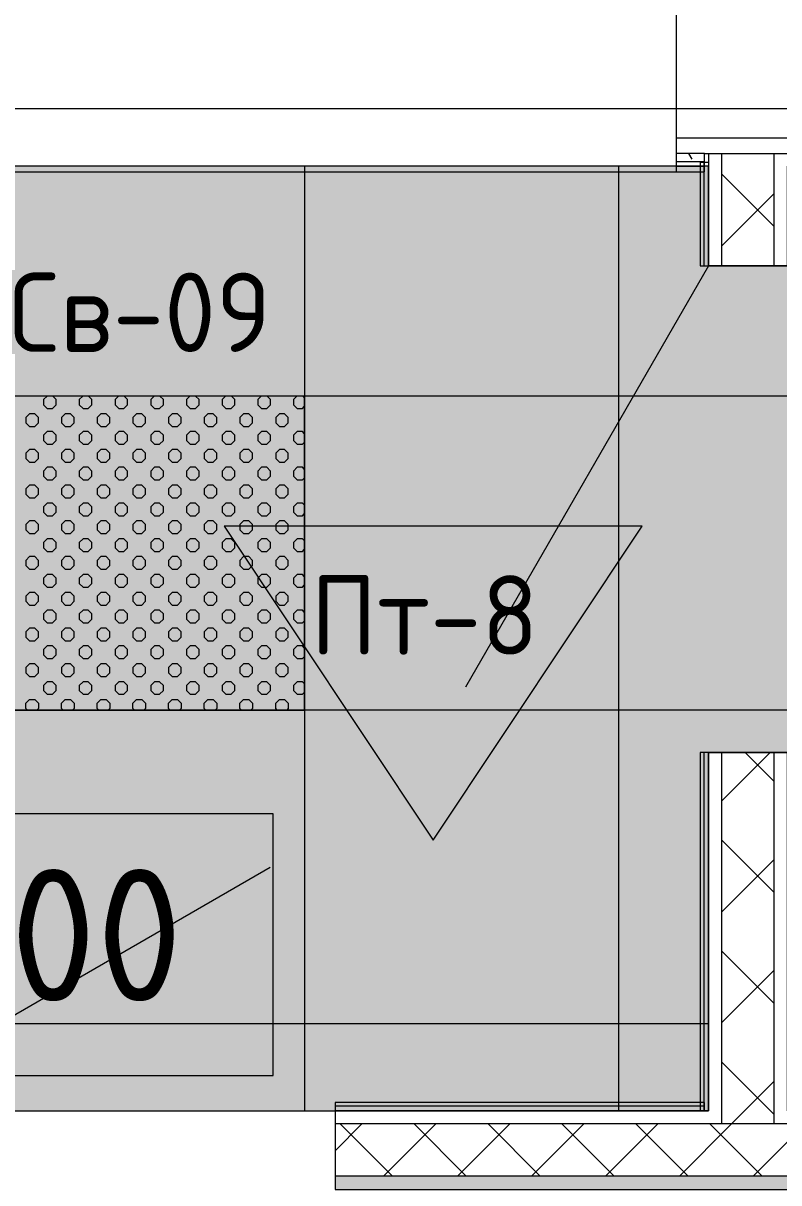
# Model space of a CAD drawing. Header units: millimetres. Extents: x -13069 to 207500, y -71366 to 56785.
# Drawn here: x 165938 to 167384, y 42970 to 45186 of the extents above; entities that cross this region are included whole.
import ezdxf

# ---------------------------------------------------------------- set-up
doc = ezdxf.new("R2010")
doc.units = ezdxf.units.MM
for name, color, linetype in [('PDF _Подложка без мебели', 7, 'Continuous'), ('PDF _Потолки - марка', 7, 'Continuous'), ('PDF _Текст', 7, 'Continuous')]:
    doc.layers.add(name, color=color, linetype=linetype)
doc.layers.add('PDF _Потолки', color=7, linetype='Continuous', lineweight=5, true_color=0x535353)
doc.layers.add('PDF _Ригели', color=7, linetype='Continuous', true_color=0x959595)
doc.layers.add('PDF _светильники', color=7, linetype='Continuous', true_color=0xffffff)
doc.styles.add('PDF GOST Common', font='GOST_Common.ttf')

msp = doc.modelspace()

# ---------------------------------------------------------------- hatches: boundary and pattern name
at = {"layer": 'PDF _Потолки', "true_color": 0xcae6ff, "transparency": 33554559}
msp.add_hatch(color=254, dxfattribs=at).paths.add_polyline_path([(164983.525, 43792.143), (164983.525, 44913.142), (167249.223, 44913.142), (167249.223, 44722.142), (167399.223, 44722.142), (167399.223, 44913.142), (168690.22, 44913.142), (168690.22, 43107.142), (167399.223, 43107.142), (167399.223, 43792.143), (167249.223, 43792.143), (167249.223, 43107.142), (164983.525, 43107.142)])

# ---------------------------------------------------------------- linework, layer by layer
at = {"layer": 'PDF _Подложка без мебели', "lineweight": 18}
for points in [[(167187.022, 45297.142), (167187.022, 45357.142), (167111.021, 45357.142), (167187.022, 45357.142), (167187.022, 45297.142), (167187.022, 44967.142), (168921.025, 44967.142), (168921.025, 45477.142), (169908.323, 46047.142)], [(165697.02, 44902.142), (167187.022, 44902.142), (167241.221, 44902.142), (167241.221, 44937.142), (168921.025, 44937.142), (168921.025, 44967.142)], [(167187.022, 44967.142), (167187.022, 44902.142)], [(167241.221, 43107.142), (167241.221, 43123.042), (166535.02, 43123.042), (166535.02, 42957.142), (168934.22, 42957.142), (168934.22, 43107.142), (168849.223, 43107.142), (168849.223, 44937.142)], [(167249.223, 44937.142), (167249.223, 44919.642), (167249.223, 44722.142), (166784.22, 43916.741)], [(167241.221, 44937.142), (167188.023, 44937.142), (167187.022, 44937.142)], [(167210.722, 44937.142), (167216.923, 44926.442)], [(167274.223, 44937.142), (167274.223, 44722.142)], [(167374.223, 44937.142), (167374.223, 44722.142)], [(167187.022, 44922.142), (167241.221, 44922.142)], [(167187.022, 44913.142), (167241.221, 44913.142)], [(167249.223, 44919.642), (167233.323, 44919.642), (167233.323, 44722.142), (167415.123, 44722.142), (167415.123, 44902.142), (168683.323, 44902.142), (168683.323, 44913.142)], [(167240.22, 44919.642), (167240.22, 44722.142)], [(167374.223, 44798.042), (167274.223, 44898.042)], [(167274.223, 44760.042), (167374.223, 44860.042)], [(167415.123, 43107.142), (167415.123, 43792.143), (167233.323, 43792.143), (167233.323, 43107.142), (166535.02, 43107.142)], [(167249.223, 43792.143), (167249.223, 43107.142), (167233.323, 43107.142)], [(167240.22, 43792.143), (167240.22, 43107.142)], [(167274.223, 43699.443), (167366.923, 43792.143)], [(167274.223, 43792.143), (167274.223, 43082.142)], [(167374.223, 43737.342), (167319.322, 43792.143)], [(167374.223, 43792.143), (167374.223, 43082.142)], [(167374.223, 43525.242), (167274.223, 43625.242)], [(167274.223, 43487.242), (167374.223, 43587.242)], [(166410.423, 43572.142), (165605.021, 43107.142), (164991.819, 43107.142), (164968.919, 43107.142)], [(167374.223, 43313.043), (167274.223, 43413.043)], [(167274.223, 43275.143), (167374.223, 43375.143)], [(167374.223, 43100.942), (167274.223, 43200.942)], [(167293.321, 43082.142), (167374.223, 43163.043)], [(167241.221, 43116.142), (166535.02, 43116.142)], [(168934.22, 43082.142), (166535.02, 43082.142)], [(168934.22, 42982.142), (166535.02, 42982.142)]]:
    msp.add_lwpolyline(points, dxfattribs=at)
msp.add_lwpolyline([(107330.522, 45023.342, -0.41418731), (106930.522, 44623.342, -0.41428041), (106530.522, 45023.342, -0.4142805), (106930.522, 45423.342, -0.41418741), (107330.522, 45023.342), (174981.919, 45023.342)], format="xyb", dxfattribs=at)
at = {"layer": 'PDF _Подложка без мебели', "color": 250, "lineweight": 18, "true_color": 0x1d1d1d}
for points in [[(166535.02, 43030.943), (166586.222, 43082.142)], [(166644.419, 42982.142), (166544.419, 43082.142)], [(166627.623, 42982.142), (166727.623, 43082.142)], [(166785.82, 42982.142), (166685.82, 43082.142)], [(166769.12, 42982.142), (166869.12, 43082.142)], [(166927.323, 42982.142), (166827.323, 43082.142)], [(166910.52, 42982.142), (167010.52, 43082.142)], [(167068.724, 42982.142), (166968.724, 43082.142)], [(167051.921, 42982.142), (167151.921, 43082.142)], [(167210.124, 42982.142), (167110.124, 43082.142)], [(167193.321, 42982.142), (167293.321, 43082.142)], [(167351.524, 42982.142), (167251.524, 43082.142)], [(167334.721, 42982.142), (167434.721, 43082.142)]]:
    msp.add_lwpolyline(points, dxfattribs=at)
at = {"layer": 'PDF _Подложка без мебели', "lineweight": 0, "transparency": 33554559}
msp.add_solid([(166535.02, 42982.142), (168934.22, 42982.142), (166535.02, 42957.142), (168934.22, 42957.142)], dxfattribs=at)
at = {"layer": 'PDF _Потолки', "color": 7, "lineweight": 13}
msp.add_lwpolyline([(164983.525, 43792.143), (164983.525, 43107.142), (167249.223, 43107.142), (167249.223, 43792.143), (167399.223, 43792.143), (167399.223, 43107.142), (168690.22, 43107.142), (168690.22, 44913.142), (167399.223, 44913.142), (167399.223, 44722.142), (167249.223, 44722.142), (167249.223, 44913.142), (164983.525, 44913.142)], close=True, dxfattribs=at)
for points in [[(166476.622, 44913.142), (166476.622, 43107.142)], [(167076.622, 44913.142), (167076.622, 43107.142)], [(168690.22, 44473.242), (164983.525, 44473.242)], [(168690.22, 43873.242), (164983.525, 43873.242)], [(167249.223, 43273.242), (164983.525, 43273.242)]]:
    msp.add_lwpolyline(points, dxfattribs=at)
at = {"layer": 'PDF _Потолки - марка', "lineweight": 13}
msp.add_lwpolyline([(167122.422, 44224.642), (166322.422, 44224.642), (166722.422, 43624.642)], close=True, dxfattribs=at)
at = {"layer": 'PDF _Потолки - марка', "color": 7, "lineweight": 0, "true_color": 0xffffff, "transparency": 33554559}
msp.add_solid([(167122.422, 44224.642), (166322.422, 44224.642), (166722.422, 43624.642)], dxfattribs=at)
at = {"layer": 'PDF _Ригели', "color": 7, "lineweight": 18}
msp.add_lwpolyline([(108736.521, 45023.342), (174981.919, 45023.342)], dxfattribs=at)
at = {"layer": 'PDF _Ригели', "lineweight": 18}
msp.add_lwpolyline([(166416.221, 43174.941), (166416.221, 43674.941), (165116.221, 43674.941), (165116.221, 43174.941)], close=True, dxfattribs=at)
at = {"layer": 'PDF _светильники', "color": 7, "lineweight": 13}
msp.add_lwpolyline([(165876.622, 43873.242), (166476.622, 43873.242), (166476.622, 44473.242), (165876.622, 44473.242)], close=True, dxfattribs=at)
at = {"layer": 'PDF _светильники', "lineweight": 20}
for points in [[(165983.824, 44473.242), (165977.323, 44466.741), (165977.323, 44456.742), (165984.422, 44449.642), (165994.419, 44449.642), (166001.524, 44456.742), (166001.524, 44466.741), (165994.92, 44473.242)], [(166052.122, 44473.242), (166045.622, 44466.741), (166045.622, 44456.742), (166052.72, 44449.642), (166062.724, 44449.642), (166069.725, 44456.742), (166069.725, 44466.741), (166063.224, 44473.242)], [(166120.42, 44473.242), (166113.92, 44466.741), (166113.92, 44456.742), (166121.025, 44449.642), (166131.022, 44449.642), (166138.023, 44456.742), (166138.023, 44466.741), (166131.523, 44473.242)], [(166188.725, 44473.242), (166182.225, 44466.741), (166182.225, 44456.742), (166189.219, 44449.642), (166199.223, 44449.642), (166206.321, 44456.742), (166206.321, 44466.741), (166199.821, 44473.242)], [(166257.023, 44473.242), (166250.523, 44466.741), (166250.523, 44456.742), (166257.524, 44449.642), (166267.521, 44449.642), (166274.62, 44456.742), (166274.62, 44466.741), (166268.119, 44473.242)], [(166325.224, 44473.242), (166318.724, 44466.741), (166318.724, 44456.742), (166325.822, 44449.642), (166335.82, 44449.642), (166342.924, 44456.742), (166342.924, 44466.741), (166336.424, 44473.242)], [(166393.522, 44473.242), (166387.022, 44466.741), (166387.022, 44456.742), (166394.12, 44449.642), (166404.124, 44449.642), (166411.222, 44456.742), (166411.222, 44466.741), (166404.722, 44473.242)], [(166461.821, 44473.242), (166455.32, 44466.741), (166455.32, 44456.742), (166462.425, 44449.642), (166472.422, 44449.642), (166476.622, 44453.842)], [(166472.923, 44473.242), (166476.622, 44469.642)], [(166476.622, 44401.342), (166472.422, 44405.541), (166462.425, 44405.541), (166455.32, 44398.442), (166455.32, 44388.442), (166462.425, 44381.343), (166472.422, 44381.343), (166476.622, 44385.542)], [(166476.622, 44333.042), (166472.422, 44337.242), (166462.425, 44337.242), (166455.32, 44330.142), (166455.32, 44320.143), (166462.425, 44313.043), (166472.422, 44313.043), (166476.622, 44317.242)], [(166476.622, 44264.743), (166472.422, 44268.942), (166462.425, 44268.942), (166455.32, 44261.842), (166455.32, 44251.843), (166462.425, 44244.842), (166472.422, 44244.842), (166476.622, 44249.043)], [(166476.622, 44196.443), (166472.422, 44200.642), (166462.425, 44200.642), (166455.32, 44193.542), (166455.32, 44183.543), (166462.425, 44176.542), (166472.422, 44176.542), (166476.622, 44180.743)], [(166476.622, 44128.143), (166472.422, 44132.342), (166462.425, 44132.342), (166455.32, 44125.343), (166455.32, 44115.342), (166462.425, 44108.242), (166472.422, 44108.242), (166476.622, 44112.441)], [(166476.622, 44059.841), (166472.422, 44064.042), (166462.425, 44064.042), (166455.32, 44057.041), (166455.32, 44047.042), (166462.425, 44039.942), (166472.422, 44039.942), (166476.622, 44044.142)], [(166476.622, 43991.642), (166472.422, 43995.841), (166462.425, 43995.841), (166455.32, 43988.742), (166455.32, 43978.742), (166462.425, 43971.643), (166472.422, 43971.643), (166476.622, 43975.842)], [(166476.622, 43923.342), (166472.422, 43927.542), (166462.425, 43927.542), (166455.32, 43920.442), (166455.32, 43910.443), (166462.425, 43903.343), (166472.422, 43903.343), (166476.622, 43907.542)], [(165946.22, 43873.242), (165943.223, 43876.342), (165943.223, 43886.343), (165950.224, 43893.342), (165960.221, 43893.342), (165967.32, 43886.343), (165967.32, 43876.342), (165964.219, 43873.242)], [(166014.524, 43873.242), (166011.521, 43876.342), (166011.521, 43886.343), (166018.522, 43893.342), (166028.52, 43893.342), (166035.624, 43886.343), (166035.624, 43876.342), (166032.524, 43873.242)], [(166082.823, 43873.242), (166079.722, 43876.342), (166079.722, 43886.343), (166086.821, 43893.342), (166096.824, 43893.342), (166103.923, 43886.343), (166103.923, 43876.342), (166100.822, 43873.242)], [(166151.121, 43873.242), (166148.02, 43876.342), (166148.02, 43886.343), (166155.119, 43893.342), (166165.123, 43893.342), (166172.221, 43886.343), (166172.221, 43876.342), (166169.12, 43873.242)], [(166219.419, 43873.242), (166216.319, 43876.342), (166216.319, 43886.343), (166223.423, 43893.342), (166233.421, 43893.342), (166240.519, 43886.343), (166240.519, 43876.342), (166237.425, 43873.242)], [(166287.724, 43873.242), (166284.623, 43876.342), (166284.623, 43886.343), (166291.722, 43893.342), (166301.719, 43893.342), (166308.72, 43886.343), (166308.72, 43876.342), (166305.723, 43873.242)], [(166356.022, 43873.242), (166352.922, 43876.342), (166352.922, 43886.343), (166359.922, 43893.342), (166369.92, 43893.342), (166377.024, 43886.343), (166377.024, 43876.342), (166373.924, 43873.242)], [(166424.223, 43873.242), (166421.22, 43876.342), (166421.22, 43886.343), (166428.221, 43893.342), (166438.224, 43893.342), (166445.323, 43886.343), (166445.323, 43876.342), (166442.222, 43873.242)]]:
    msp.add_lwpolyline(points, dxfattribs=at)
for points in [[(165967.32, 44432.542), (165960.221, 44439.642), (165950.224, 44439.642), (165943.223, 44432.542), (165943.223, 44422.543), (165950.224, 44415.542), (165960.221, 44415.542), (165967.32, 44422.543)], [(166035.624, 44432.542), (166028.52, 44439.642), (166018.522, 44439.642), (166011.521, 44432.542), (166011.521, 44422.543), (166018.522, 44415.542), (166028.52, 44415.542), (166035.624, 44422.543)], [(166103.923, 44432.542), (166096.824, 44439.642), (166086.821, 44439.642), (166079.722, 44432.542), (166079.722, 44422.543), (166086.821, 44415.542), (166096.824, 44415.542), (166103.923, 44422.543)], [(166172.221, 44432.542), (166165.123, 44439.642), (166155.119, 44439.642), (166148.02, 44432.542), (166148.02, 44422.543), (166155.119, 44415.542), (166165.123, 44415.542), (166172.221, 44422.543)], [(166240.519, 44432.542), (166233.421, 44439.642), (166223.423, 44439.642), (166216.319, 44432.542), (166216.319, 44422.543), (166223.423, 44415.542), (166233.421, 44415.542), (166240.519, 44422.543)], [(166308.72, 44432.542), (166301.719, 44439.642), (166291.722, 44439.642), (166284.623, 44432.542), (166284.623, 44422.543), (166291.722, 44415.542), (166301.719, 44415.542), (166308.72, 44422.543)], [(166377.024, 44432.542), (166369.92, 44439.642), (166359.922, 44439.642), (166352.922, 44432.542), (166352.922, 44422.543), (166359.922, 44415.542), (166369.92, 44415.542), (166377.024, 44422.543)], [(166445.323, 44432.542), (166438.224, 44439.642), (166428.221, 44439.642), (166421.22, 44432.542), (166421.22, 44422.543), (166428.221, 44415.542), (166438.224, 44415.542), (166445.323, 44422.543)], [(166001.524, 44398.442), (165994.419, 44405.541), (165984.422, 44405.541), (165977.323, 44398.442), (165977.323, 44388.442), (165984.422, 44381.343), (165994.419, 44381.343), (166001.524, 44388.442)], [(166069.725, 44398.442), (166062.724, 44405.541), (166052.72, 44405.541), (166045.622, 44398.442), (166045.622, 44388.442), (166052.72, 44381.343), (166062.724, 44381.343), (166069.725, 44388.442)], [(166138.023, 44398.442), (166131.022, 44405.541), (166121.025, 44405.541), (166113.92, 44398.442), (166113.92, 44388.442), (166121.025, 44381.343), (166131.022, 44381.343), (166138.023, 44388.442)], [(166206.321, 44398.442), (166199.223, 44405.541), (166189.219, 44405.541), (166182.225, 44398.442), (166182.225, 44388.442), (166189.219, 44381.343), (166199.223, 44381.343), (166206.321, 44388.442)], [(166274.62, 44398.442), (166267.521, 44405.541), (166257.524, 44405.541), (166250.523, 44398.442), (166250.523, 44388.442), (166257.524, 44381.343), (166267.521, 44381.343), (166274.62, 44388.442)], [(166342.924, 44398.442), (166335.82, 44405.541), (166325.822, 44405.541), (166318.724, 44398.442), (166318.724, 44388.442), (166325.822, 44381.343), (166335.82, 44381.343), (166342.924, 44388.442)], [(166411.222, 44398.442), (166404.124, 44405.541), (166394.12, 44405.541), (166387.022, 44398.442), (166387.022, 44388.442), (166394.12, 44381.343), (166404.124, 44381.343), (166411.222, 44388.442)], [(165967.32, 44364.343), (165960.221, 44371.342), (165950.224, 44371.342), (165943.223, 44364.343), (165943.223, 44354.342), (165950.224, 44347.242), (165960.221, 44347.242), (165967.32, 44354.342)], [(166035.624, 44364.343), (166028.52, 44371.342), (166018.522, 44371.342), (166011.521, 44364.343), (166011.521, 44354.342), (166018.522, 44347.242), (166028.52, 44347.242), (166035.624, 44354.342)], [(166103.923, 44364.343), (166096.824, 44371.342), (166086.821, 44371.342), (166079.722, 44364.343), (166079.722, 44354.342), (166086.821, 44347.242), (166096.824, 44347.242), (166103.923, 44354.342)], [(166172.221, 44364.343), (166165.123, 44371.342), (166155.119, 44371.342), (166148.02, 44364.343), (166148.02, 44354.342), (166155.119, 44347.242), (166165.123, 44347.242), (166172.221, 44354.342)], [(166240.519, 44364.343), (166233.421, 44371.342), (166223.423, 44371.342), (166216.319, 44364.343), (166216.319, 44354.342), (166223.423, 44347.242), (166233.421, 44347.242), (166240.519, 44354.342)], [(166308.72, 44364.343), (166301.719, 44371.342), (166291.722, 44371.342), (166284.623, 44364.343), (166284.623, 44354.342), (166291.722, 44347.242), (166301.719, 44347.242), (166308.72, 44354.342)], [(166377.024, 44364.343), (166369.92, 44371.342), (166359.922, 44371.342), (166352.922, 44364.343), (166352.922, 44354.342), (166359.922, 44347.242), (166369.92, 44347.242), (166377.024, 44354.342)], [(166445.323, 44364.343), (166438.224, 44371.342), (166428.221, 44371.342), (166421.22, 44364.343), (166421.22, 44354.342), (166428.221, 44347.242), (166438.224, 44347.242), (166445.323, 44354.342)], [(166001.524, 44330.142), (165994.419, 44337.242), (165984.422, 44337.242), (165977.323, 44330.142), (165977.323, 44320.143), (165984.422, 44313.043), (165994.419, 44313.043), (166001.524, 44320.143)], [(166069.725, 44330.142), (166062.724, 44337.242), (166052.72, 44337.242), (166045.622, 44330.142), (166045.622, 44320.143), (166052.72, 44313.043), (166062.724, 44313.043), (166069.725, 44320.143)], [(166138.023, 44330.142), (166131.022, 44337.242), (166121.025, 44337.242), (166113.92, 44330.142), (166113.92, 44320.143), (166121.025, 44313.043), (166131.022, 44313.043), (166138.023, 44320.143)], [(166206.321, 44330.142), (166199.223, 44337.242), (166189.219, 44337.242), (166182.225, 44330.142), (166182.225, 44320.143), (166189.219, 44313.043), (166199.223, 44313.043), (166206.321, 44320.143)], [(166274.62, 44330.142), (166267.521, 44337.242), (166257.524, 44337.242), (166250.523, 44330.142), (166250.523, 44320.143), (166257.524, 44313.043), (166267.521, 44313.043), (166274.62, 44320.143)], [(166342.924, 44330.142), (166335.82, 44337.242), (166325.822, 44337.242), (166318.724, 44330.142), (166318.724, 44320.143), (166325.822, 44313.043), (166335.82, 44313.043), (166342.924, 44320.143)], [(166411.222, 44330.142), (166404.124, 44337.242), (166394.12, 44337.242), (166387.022, 44330.142), (166387.022, 44320.143), (166394.12, 44313.043), (166404.124, 44313.043), (166411.222, 44320.143)], [(165967.32, 44296.043), (165960.221, 44303.042), (165950.224, 44303.042), (165943.223, 44296.043), (165943.223, 44286.042), (165950.224, 44278.942), (165960.221, 44278.942), (165967.32, 44286.042)], [(166035.624, 44296.043), (166028.52, 44303.042), (166018.522, 44303.042), (166011.521, 44296.043), (166011.521, 44286.042), (166018.522, 44278.942), (166028.52, 44278.942), (166035.624, 44286.042)], [(166103.923, 44296.043), (166096.824, 44303.042), (166086.821, 44303.042), (166079.722, 44296.043), (166079.722, 44286.042), (166086.821, 44278.942), (166096.824, 44278.942), (166103.923, 44286.042)], [(166172.221, 44296.043), (166165.123, 44303.042), (166155.119, 44303.042), (166148.02, 44296.043), (166148.02, 44286.042), (166155.119, 44278.942), (166165.123, 44278.942), (166172.221, 44286.042)], [(166240.519, 44296.043), (166233.421, 44303.042), (166223.423, 44303.042), (166216.319, 44296.043), (166216.319, 44286.042), (166223.423, 44278.942), (166233.421, 44278.942), (166240.519, 44286.042)], [(166308.72, 44296.043), (166301.719, 44303.042), (166291.722, 44303.042), (166284.623, 44296.043), (166284.623, 44286.042), (166291.722, 44278.942), (166301.719, 44278.942), (166308.72, 44286.042)], [(166377.024, 44296.043), (166369.92, 44303.042), (166359.922, 44303.042), (166352.922, 44296.043), (166352.922, 44286.042), (166359.922, 44278.942), (166369.92, 44278.942), (166377.024, 44286.042)], [(166445.323, 44296.043), (166438.224, 44303.042), (166428.221, 44303.042), (166421.22, 44296.043), (166421.22, 44286.042), (166428.221, 44278.942), (166438.224, 44278.942), (166445.323, 44286.042)], [(166001.524, 44261.842), (165994.419, 44268.942), (165984.422, 44268.942), (165977.323, 44261.842), (165977.323, 44251.843), (165984.422, 44244.842), (165994.419, 44244.842), (166001.524, 44251.843)], [(166069.725, 44261.842), (166062.724, 44268.942), (166052.72, 44268.942), (166045.622, 44261.842), (166045.622, 44251.843), (166052.72, 44244.842), (166062.724, 44244.842), (166069.725, 44251.843)], [(166138.023, 44261.842), (166131.022, 44268.942), (166121.025, 44268.942), (166113.92, 44261.842), (166113.92, 44251.843), (166121.025, 44244.842), (166131.022, 44244.842), (166138.023, 44251.843)], [(166206.321, 44261.842), (166199.223, 44268.942), (166189.219, 44268.942), (166182.225, 44261.842), (166182.225, 44251.843), (166189.219, 44244.842), (166199.223, 44244.842), (166206.321, 44251.843)], [(166274.62, 44261.842), (166267.521, 44268.942), (166257.524, 44268.942), (166250.523, 44261.842), (166250.523, 44251.843), (166257.524, 44244.842), (166267.521, 44244.842), (166274.62, 44251.843)], [(166342.924, 44261.842), (166335.82, 44268.942), (166325.822, 44268.942), (166318.724, 44261.842), (166318.724, 44251.843), (166325.822, 44244.842), (166335.82, 44244.842), (166342.924, 44251.843)], [(166411.222, 44261.842), (166404.124, 44268.942), (166394.12, 44268.942), (166387.022, 44261.842), (166387.022, 44251.843), (166394.12, 44244.842), (166404.124, 44244.842), (166411.222, 44251.843)], [(165967.32, 44227.741), (165960.221, 44234.841), (165950.224, 44234.841), (165943.223, 44227.741), (165943.223, 44217.742), (165950.224, 44210.642), (165960.221, 44210.642), (165967.32, 44217.742)], [(166035.624, 44227.741), (166028.52, 44234.841), (166018.522, 44234.841), (166011.521, 44227.741), (166011.521, 44217.742), (166018.522, 44210.642), (166028.52, 44210.642), (166035.624, 44217.742)], [(166103.923, 44227.741), (166096.824, 44234.841), (166086.821, 44234.841), (166079.722, 44227.741), (166079.722, 44217.742), (166086.821, 44210.642), (166096.824, 44210.642), (166103.923, 44217.742)], [(166172.221, 44227.741), (166165.123, 44234.841), (166155.119, 44234.841), (166148.02, 44227.741), (166148.02, 44217.742), (166155.119, 44210.642), (166165.123, 44210.642), (166172.221, 44217.742)], [(166240.519, 44227.741), (166233.421, 44234.841), (166223.423, 44234.841), (166216.319, 44227.741), (166216.319, 44217.742), (166223.423, 44210.642), (166233.421, 44210.642), (166240.519, 44217.742)], [(166308.72, 44227.741), (166301.719, 44234.841), (166291.722, 44234.841), (166284.623, 44227.741), (166284.623, 44217.742), (166291.722, 44210.642), (166301.719, 44210.642), (166308.72, 44217.742)], [(166377.024, 44227.741), (166369.92, 44234.841), (166359.922, 44234.841), (166352.922, 44227.741), (166352.922, 44217.742), (166359.922, 44210.642), (166369.92, 44210.642), (166377.024, 44217.742)], [(166445.323, 44227.741), (166438.224, 44234.841), (166428.221, 44234.841), (166421.22, 44227.741), (166421.22, 44217.742), (166428.221, 44210.642), (166438.224, 44210.642), (166445.323, 44217.742)], [(166001.524, 44193.542), (165994.419, 44200.642), (165984.422, 44200.642), (165977.323, 44193.542), (165977.323, 44183.543), (165984.422, 44176.542), (165994.419, 44176.542), (166001.524, 44183.543)], [(166069.725, 44193.542), (166062.724, 44200.642), (166052.72, 44200.642), (166045.622, 44193.542), (166045.622, 44183.543), (166052.72, 44176.542), (166062.724, 44176.542), (166069.725, 44183.543)], [(166138.023, 44193.542), (166131.022, 44200.642), (166121.025, 44200.642), (166113.92, 44193.542), (166113.92, 44183.543), (166121.025, 44176.542), (166131.022, 44176.542), (166138.023, 44183.543)], [(166206.321, 44193.542), (166199.223, 44200.642), (166189.219, 44200.642), (166182.225, 44193.542), (166182.225, 44183.543), (166189.219, 44176.542), (166199.223, 44176.542), (166206.321, 44183.543)], [(166274.62, 44193.542), (166267.521, 44200.642), (166257.524, 44200.642), (166250.523, 44193.542), (166250.523, 44183.543), (166257.524, 44176.542), (166267.521, 44176.542), (166274.62, 44183.543)], [(166342.924, 44193.542), (166335.82, 44200.642), (166325.822, 44200.642), (166318.724, 44193.542), (166318.724, 44183.543), (166325.822, 44176.542), (166335.82, 44176.542), (166342.924, 44183.543)], [(166411.222, 44193.542), (166404.124, 44200.642), (166394.12, 44200.642), (166387.022, 44193.542), (166387.022, 44183.543), (166394.12, 44176.542), (166404.124, 44176.542), (166411.222, 44183.543)], [(165967.32, 44159.442), (165960.221, 44166.542), (165950.224, 44166.542), (165943.223, 44159.442), (165943.223, 44149.443), (165950.224, 44142.343), (165960.221, 44142.343), (165967.32, 44149.443)], [(166035.624, 44159.442), (166028.52, 44166.542), (166018.522, 44166.542), (166011.521, 44159.442), (166011.521, 44149.443), (166018.522, 44142.343), (166028.52, 44142.343), (166035.624, 44149.443)], [(166103.923, 44159.442), (166096.824, 44166.542), (166086.821, 44166.542), (166079.722, 44159.442), (166079.722, 44149.443), (166086.821, 44142.343), (166096.824, 44142.343), (166103.923, 44149.443)], [(166172.221, 44159.442), (166165.123, 44166.542), (166155.119, 44166.542), (166148.02, 44159.442), (166148.02, 44149.443), (166155.119, 44142.343), (166165.123, 44142.343), (166172.221, 44149.443)], [(166240.519, 44159.442), (166233.421, 44166.542), (166223.423, 44166.542), (166216.319, 44159.442), (166216.319, 44149.443), (166223.423, 44142.343), (166233.421, 44142.343), (166240.519, 44149.443)], [(166308.72, 44159.442), (166301.719, 44166.542), (166291.722, 44166.542), (166284.623, 44159.442), (166284.623, 44149.443), (166291.722, 44142.343), (166301.719, 44142.343), (166308.72, 44149.443)], [(166377.024, 44159.442), (166369.92, 44166.542), (166359.922, 44166.542), (166352.922, 44159.442), (166352.922, 44149.443), (166359.922, 44142.343), (166369.92, 44142.343), (166377.024, 44149.443)], [(166445.323, 44159.442), (166438.224, 44166.542), (166428.221, 44166.542), (166421.22, 44159.442), (166421.22, 44149.443), (166428.221, 44142.343), (166438.224, 44142.343), (166445.323, 44149.443)], [(166001.524, 44125.343), (165994.419, 44132.342), (165984.422, 44132.342), (165977.323, 44125.343), (165977.323, 44115.342), (165984.422, 44108.242), (165994.419, 44108.242), (166001.524, 44115.342)], [(166069.725, 44125.343), (166062.724, 44132.342), (166052.72, 44132.342), (166045.622, 44125.343), (166045.622, 44115.342), (166052.72, 44108.242), (166062.724, 44108.242), (166069.725, 44115.342)], [(166138.023, 44125.343), (166131.022, 44132.342), (166121.025, 44132.342), (166113.92, 44125.343), (166113.92, 44115.342), (166121.025, 44108.242), (166131.022, 44108.242), (166138.023, 44115.342)], [(166206.321, 44125.343), (166199.223, 44132.342), (166189.219, 44132.342), (166182.225, 44125.343), (166182.225, 44115.342), (166189.219, 44108.242), (166199.223, 44108.242), (166206.321, 44115.342)], [(166274.62, 44125.343), (166267.521, 44132.342), (166257.524, 44132.342), (166250.523, 44125.343), (166250.523, 44115.342), (166257.524, 44108.242), (166267.521, 44108.242), (166274.62, 44115.342)], [(166342.924, 44125.343), (166335.82, 44132.342), (166325.822, 44132.342), (166318.724, 44125.343), (166318.724, 44115.342), (166325.822, 44108.242), (166335.82, 44108.242), (166342.924, 44115.342)], [(166411.222, 44125.343), (166404.124, 44132.342), (166394.12, 44132.342), (166387.022, 44125.343), (166387.022, 44115.342), (166394.12, 44108.242), (166404.124, 44108.242), (166411.222, 44115.342)], [(165967.32, 44091.142), (165960.221, 44098.242), (165950.224, 44098.242), (165943.223, 44091.142), (165943.223, 44081.143), (165950.224, 44074.043), (165960.221, 44074.043), (165967.32, 44081.143)], [(166035.624, 44091.142), (166028.52, 44098.242), (166018.522, 44098.242), (166011.521, 44091.142), (166011.521, 44081.143), (166018.522, 44074.043), (166028.52, 44074.043), (166035.624, 44081.143)], [(166103.923, 44091.142), (166096.824, 44098.242), (166086.821, 44098.242), (166079.722, 44091.142), (166079.722, 44081.143), (166086.821, 44074.043), (166096.824, 44074.043), (166103.923, 44081.143)], [(166172.221, 44091.142), (166165.123, 44098.242), (166155.119, 44098.242), (166148.02, 44091.142), (166148.02, 44081.143), (166155.119, 44074.043), (166165.123, 44074.043), (166172.221, 44081.143)], [(166240.519, 44091.142), (166233.421, 44098.242), (166223.423, 44098.242), (166216.319, 44091.142), (166216.319, 44081.143), (166223.423, 44074.043), (166233.421, 44074.043), (166240.519, 44081.143)], [(166308.72, 44091.142), (166301.719, 44098.242), (166291.722, 44098.242), (166284.623, 44091.142), (166284.623, 44081.143), (166291.722, 44074.043), (166301.719, 44074.043), (166308.72, 44081.143)], [(166377.024, 44091.142), (166369.92, 44098.242), (166359.922, 44098.242), (166352.922, 44091.142), (166352.922, 44081.143), (166359.922, 44074.043), (166369.92, 44074.043), (166377.024, 44081.143)], [(166445.323, 44091.142), (166438.224, 44098.242), (166428.221, 44098.242), (166421.22, 44091.142), (166421.22, 44081.143), (166428.221, 44074.043), (166438.224, 44074.043), (166445.323, 44081.143)], [(166001.524, 44057.041), (165994.419, 44064.042), (165984.422, 44064.042), (165977.323, 44057.041), (165977.323, 44047.042), (165984.422, 44039.942), (165994.419, 44039.942), (166001.524, 44047.042)], [(166069.725, 44057.041), (166062.724, 44064.042), (166052.72, 44064.042), (166045.622, 44057.041), (166045.622, 44047.042), (166052.72, 44039.942), (166062.724, 44039.942), (166069.725, 44047.042)], [(166138.023, 44057.041), (166131.022, 44064.042), (166121.025, 44064.042), (166113.92, 44057.041), (166113.92, 44047.042), (166121.025, 44039.942), (166131.022, 44039.942), (166138.023, 44047.042)], [(166206.321, 44057.041), (166199.223, 44064.042), (166189.219, 44064.042), (166182.225, 44057.041), (166182.225, 44047.042), (166189.219, 44039.942), (166199.223, 44039.942), (166206.321, 44047.042)], [(166274.62, 44057.041), (166267.521, 44064.042), (166257.524, 44064.042), (166250.523, 44057.041), (166250.523, 44047.042), (166257.524, 44039.942), (166267.521, 44039.942), (166274.62, 44047.042)], [(166342.924, 44057.041), (166335.82, 44064.042), (166325.822, 44064.042), (166318.724, 44057.041), (166318.724, 44047.042), (166325.822, 44039.942), (166335.82, 44039.942), (166342.924, 44047.042)], [(166411.222, 44057.041), (166404.124, 44064.042), (166394.12, 44064.042), (166387.022, 44057.041), (166387.022, 44047.042), (166394.12, 44039.942), (166404.124, 44039.942), (166411.222, 44047.042)], [(165967.32, 44022.842), (165960.221, 44029.942), (165950.224, 44029.942), (165943.223, 44022.842), (165943.223, 44012.843), (165950.224, 44005.842), (165960.221, 44005.842), (165967.32, 44012.843)], [(166035.624, 44022.842), (166028.52, 44029.942), (166018.522, 44029.942), (166011.521, 44022.842), (166011.521, 44012.843), (166018.522, 44005.842), (166028.52, 44005.842), (166035.624, 44012.843)], [(166103.923, 44022.842), (166096.824, 44029.942), (166086.821, 44029.942), (166079.722, 44022.842), (166079.722, 44012.843), (166086.821, 44005.842), (166096.824, 44005.842), (166103.923, 44012.843)], [(166172.221, 44022.842), (166165.123, 44029.942), (166155.119, 44029.942), (166148.02, 44022.842), (166148.02, 44012.843), (166155.119, 44005.842), (166165.123, 44005.842), (166172.221, 44012.843)], [(166240.519, 44022.842), (166233.421, 44029.942), (166223.423, 44029.942), (166216.319, 44022.842), (166216.319, 44012.843), (166223.423, 44005.842), (166233.421, 44005.842), (166240.519, 44012.843)], [(166308.72, 44022.842), (166301.719, 44029.942), (166291.722, 44029.942), (166284.623, 44022.842), (166284.623, 44012.843), (166291.722, 44005.842), (166301.719, 44005.842), (166308.72, 44012.843)], [(166377.024, 44022.842), (166369.92, 44029.942), (166359.922, 44029.942), (166352.922, 44022.842), (166352.922, 44012.843), (166359.922, 44005.842), (166369.92, 44005.842), (166377.024, 44012.843)], [(166445.323, 44022.842), (166438.224, 44029.942), (166428.221, 44029.942), (166421.22, 44022.842), (166421.22, 44012.843), (166428.221, 44005.842), (166438.224, 44005.842), (166445.323, 44012.843)], [(166001.524, 43988.742), (165994.419, 43995.841), (165984.422, 43995.841), (165977.323, 43988.742), (165977.323, 43978.742), (165984.422, 43971.643), (165994.419, 43971.643), (166001.524, 43978.742)], [(166069.725, 43988.742), (166062.724, 43995.841), (166052.72, 43995.841), (166045.622, 43988.742), (166045.622, 43978.742), (166052.72, 43971.643), (166062.724, 43971.643), (166069.725, 43978.742)], [(166138.023, 43988.742), (166131.022, 43995.841), (166121.025, 43995.841), (166113.92, 43988.742), (166113.92, 43978.742), (166121.025, 43971.643), (166131.022, 43971.643), (166138.023, 43978.742)], [(166206.321, 43988.742), (166199.223, 43995.841), (166189.219, 43995.841), (166182.225, 43988.742), (166182.225, 43978.742), (166189.219, 43971.643), (166199.223, 43971.643), (166206.321, 43978.742)], [(166274.62, 43988.742), (166267.521, 43995.841), (166257.524, 43995.841), (166250.523, 43988.742), (166250.523, 43978.742), (166257.524, 43971.643), (166267.521, 43971.643), (166274.62, 43978.742)], [(166342.924, 43988.742), (166335.82, 43995.841), (166325.822, 43995.841), (166318.724, 43988.742), (166318.724, 43978.742), (166325.822, 43971.643), (166335.82, 43971.643), (166342.924, 43978.742)], [(166411.222, 43988.742), (166404.124, 43995.841), (166394.12, 43995.841), (166387.022, 43988.742), (166387.022, 43978.742), (166394.12, 43971.643), (166404.124, 43971.643), (166411.222, 43978.742)], [(165967.32, 43954.542), (165960.221, 43961.642), (165950.224, 43961.642), (165943.223, 43954.542), (165943.223, 43944.541), (165950.224, 43937.542), (165960.221, 43937.542), (165967.32, 43944.541)], [(166035.624, 43954.542), (166028.52, 43961.642), (166018.522, 43961.642), (166011.521, 43954.542), (166011.521, 43944.541), (166018.522, 43937.542), (166028.52, 43937.542), (166035.624, 43944.541)], [(166103.923, 43954.542), (166096.824, 43961.642), (166086.821, 43961.642), (166079.722, 43954.542), (166079.722, 43944.541), (166086.821, 43937.542), (166096.824, 43937.542), (166103.923, 43944.541)], [(166172.221, 43954.542), (166165.123, 43961.642), (166155.119, 43961.642), (166148.02, 43954.542), (166148.02, 43944.541), (166155.119, 43937.542), (166165.123, 43937.542), (166172.221, 43944.541)], [(166240.519, 43954.542), (166233.421, 43961.642), (166223.423, 43961.642), (166216.319, 43954.542), (166216.319, 43944.541), (166223.423, 43937.542), (166233.421, 43937.542), (166240.519, 43944.541)], [(166308.72, 43954.542), (166301.719, 43961.642), (166291.722, 43961.642), (166284.623, 43954.542), (166284.623, 43944.541), (166291.722, 43937.542), (166301.719, 43937.542), (166308.72, 43944.541)], [(166377.024, 43954.542), (166369.92, 43961.642), (166359.922, 43961.642), (166352.922, 43954.542), (166352.922, 43944.541), (166359.922, 43937.542), (166369.92, 43937.542), (166377.024, 43944.541)], [(166445.323, 43954.542), (166438.224, 43961.642), (166428.221, 43961.642), (166421.22, 43954.542), (166421.22, 43944.541), (166428.221, 43937.542), (166438.224, 43937.542), (166445.323, 43944.541)], [(166001.524, 43920.442), (165994.419, 43927.542), (165984.422, 43927.542), (165977.323, 43920.442), (165977.323, 43910.443), (165984.422, 43903.343), (165994.419, 43903.343), (166001.524, 43910.443)], [(166069.725, 43920.442), (166062.724, 43927.542), (166052.72, 43927.542), (166045.622, 43920.442), (166045.622, 43910.443), (166052.72, 43903.343), (166062.724, 43903.343), (166069.725, 43910.443)], [(166138.023, 43920.442), (166131.022, 43927.542), (166121.025, 43927.542), (166113.92, 43920.442), (166113.92, 43910.443), (166121.025, 43903.343), (166131.022, 43903.343), (166138.023, 43910.443)], [(166206.321, 43920.442), (166199.223, 43927.542), (166189.219, 43927.542), (166182.225, 43920.442), (166182.225, 43910.443), (166189.219, 43903.343), (166199.223, 43903.343), (166206.321, 43910.443)], [(166274.62, 43920.442), (166267.521, 43927.542), (166257.524, 43927.542), (166250.523, 43920.442), (166250.523, 43910.443), (166257.524, 43903.343), (166267.521, 43903.343), (166274.62, 43910.443)], [(166342.924, 43920.442), (166335.82, 43927.542), (166325.822, 43927.542), (166318.724, 43920.442), (166318.724, 43910.443), (166325.822, 43903.343), (166335.82, 43903.343), (166342.924, 43910.443)], [(166411.222, 43920.442), (166404.124, 43927.542), (166394.12, 43927.542), (166387.022, 43920.442), (166387.022, 43910.443), (166394.12, 43903.343), (166404.124, 43903.343), (166411.222, 43910.443)]]:
    msp.add_lwpolyline(points, close=True, dxfattribs=at)
at = {"layer": 'PDF _светильники', "color": 53, "lineweight": 0, "true_color": 0xf7e046, "transparency": 33554559}
msp.add_solid([(165876.622, 43873.242), (166476.622, 43873.242), (165876.622, 44473.242), (166476.622, 44473.242)], dxfattribs=at)

# ---------------------------------------------------------------- texts
at = {"layer": 'PDF _Текст', "char_height": 151.5063, "attachment_point": 4, "style": 'PDF GOST Common'}
for s, insert in [('Св-09', (165911.388, 44633.571)), ('Пт-8', (166487.475, 44054.909))]:
    msp.add_mtext(s, dxfattribs=dict(at, insert=insert))
at = {"layer": 'PDF _Текст', "color": 252, "true_color": 0x959595, "insert": (165316.603, 43413.693), "char_height": 252.5097, "attachment_point": 4, "style": 'PDF GOST Common'}
msp.add_mtext('+3,400', dxfattribs=at)

doc.saveas('drawing.dxf')
